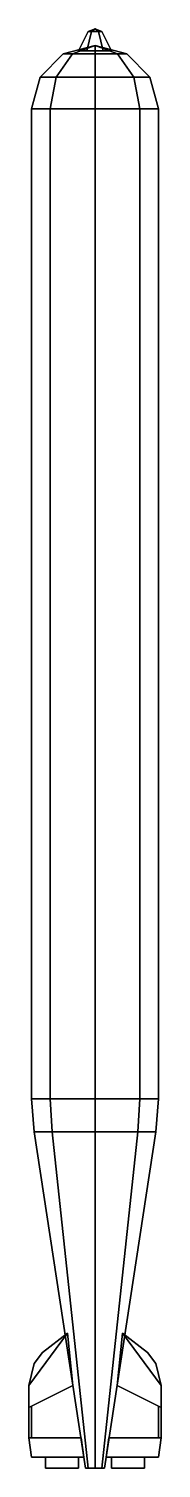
# Model space of a CAD drawing. Extents: x -0.24 to 0.24, y -2.61 to 2.61.
import ezdxf

# ---------------------------------------------------------------- set-up
doc = ezdxf.new("R2010")
doc.units = 0
doc.layers.get('0').update_dxf_attribs({"linetype": 'CONTINUOUS'})

msp = doc.modelspace()

# ---------------------------------------------------------------- linework, layer by layer
for points in [[(-0.0125, 2.6, -0.0217), (-0.025, 2.6), (0, 2.61)], [(-0.025, 2.6), (-0.0125, 2.6, 0.0217), (0, 2.61)], [(0.0125, 2.6, -0.0217), (-0.0125, 2.6, -0.0217), (0, 2.61)], [(-0.0125, 2.6, 0.0217), (0.0125, 2.6, 0.0217), (0, 2.61)], [(0.025, 2.6), (0.0125, 2.6, -0.0217), (0, 2.61)], [(0.0125, 2.6, 0.0217), (0.025, 2.6), (0, 2.61)], [(-0.03, 2.53, -0.052), (-0.06, 2.53), (-0.025, 2.6), (-0.0125, 2.6, -0.0217)], [(-0.06, 2.53), (-0.03, 2.53, 0.052), (-0.0125, 2.6, 0.0217), (-0.025, 2.6)], [(0.03, 2.53, -0.052), (-0.03, 2.53, -0.052), (-0.0125, 2.6, -0.0217), (0.0125, 2.6, -0.0217)], [(-0.03, 2.53, 0.052), (0.03, 2.53, 0.052), (0.0125, 2.6, 0.0217), (-0.0125, 2.6, 0.0217)], [(0.06, 2.53), (0.03, 2.53, -0.052), (0.0125, 2.6, -0.0217), (0.025, 2.6)], [(0.03, 2.53, 0.052), (0.06, 2.53), (0.025, 2.6), (0.0125, 2.6, 0.0217)], [(-0.115, 2.5192), (-0.1992, 2.435), (-0.1408, 2.435, 0.1408), (-0.0813, 2.5192, 0.0813)], [(-0.0813, 2.5192, -0.0813), (-0.1408, 2.435, -0.1408), (-0.1992, 2.435), (-0.115, 2.5192)], [(-0.0813, 2.5192, 0.0813), (-0.1408, 2.435, 0.1408), (0, 2.435, 0.1992), (0, 2.5192, 0.115)], [(0, 2.5192, -0.115), (0, 2.435, -0.1992), (-0.1408, 2.435, -0.1408), (-0.0813, 2.5192, -0.0813)], [(0, 2.55), (-0.115, 2.5192), (-0.0813, 2.5192, 0.0813), (0, 2.55)], [(0, 2.55), (-0.0813, 2.5192, -0.0813), (-0.115, 2.5192), (0, 2.55)], [(0, 2.55), (-0.0813, 2.5192, 0.0813), (0, 2.5192, 0.115), (0, 2.55)], [(0, 2.55), (0, 2.5192, -0.115), (-0.0813, 2.5192, -0.0813), (0, 2.55)], [(0, 2.55), (0, 2.5192, 0.115), (0.0813, 2.5192, 0.0813), (0, 2.55)], [(0, 2.55), (0.0813, 2.5192, 0.0813), (0.115, 2.5192), (0, 2.55)], [(0, 2.55), (0.115, 2.5192), (0.0813, 2.5192, -0.0813), (0, 2.55)], [(0, 2.55), (0.0813, 2.5192, -0.0813), (0, 2.5192, -0.115), (0, 2.55)], [(0, 2.5192, 0.115), (0, 2.435, 0.1992), (0.1408, 2.435, 0.1408), (0.0813, 2.5192, 0.0813)], [(0.0813, 2.5192, -0.0813), (0.1408, 2.435, -0.1408), (0, 2.435, -0.1992), (0, 2.5192, -0.115)], [(0.0813, 2.5192, 0.0813), (0.1408, 2.435, 0.1408), (0.1992, 2.435), (0.115, 2.5192)], [(0.115, 2.5192), (0.1992, 2.435), (0.1408, 2.435, -0.1408), (0.0813, 2.5192, -0.0813)], [(-0.1992, 2.435), (-0.23, 2.32), (-0.1626, 2.32, 0.1626), (-0.1408, 2.435, 0.1408)], [(-0.1408, 2.435, -0.1408), (-0.1626, 2.32, -0.1626), (-0.23, 2.32), (-0.1992, 2.435)], [(-0.1408, 2.435, 0.1408), (-0.1626, 2.32, 0.1626), (0, 2.32, 0.23), (0, 2.435, 0.1992)], [(0, 2.435, -0.1992), (0, 2.32, -0.23), (-0.1626, 2.32, -0.1626), (-0.1408, 2.435, -0.1408)], [(0, 2.435, 0.1992), (0, 2.32, 0.23), (0.1626, 2.32, 0.1626), (0.1408, 2.435, 0.1408)], [(0.1408, 2.435, -0.1408), (0.1626, 2.32, -0.1626), (0, 2.32, -0.23), (0, 2.435, -0.1992)], [(0.1408, 2.435, 0.1408), (0.1626, 2.32, 0.1626), (0.23, 2.32), (0.1992, 2.435)], [(0.1992, 2.435), (0.23, 2.32), (0.1626, 2.32, -0.1626), (0.1408, 2.435, -0.1408)], [(-0.1626, 2.32, 0.1626), (-0.23, 2.32), (-0.23, -1.27), (-0.1626, -1.27, 0.1626)], [(-0.23, 2.32), (-0.1626, 2.32, -0.1626), (-0.1626, -1.27, -0.1626), (-0.23, -1.27)], [(0, 2.32, 0.23), (-0.1626, 2.32, 0.1626), (-0.1626, -1.27, 0.1626), (0, -1.27, 0.23)], [(-0.1626, 2.32, -0.1626), (0, 2.32, -0.23), (0, -1.27, -0.23), (-0.1626, -1.27, -0.1626)], [(0.1626, 2.32, 0.1626), (0, 2.32, 0.23), (0, -1.27, 0.23), (0.1626, -1.27, 0.1626)], [(0, 2.32, -0.23), (0.1626, 2.32, -0.1626), (0.1626, -1.27, -0.1626), (0, -1.27, -0.23)], [(0.23, 2.32), (0.1626, 2.32, 0.1626), (0.1626, -1.27, 0.1626), (0.23, -1.27)], [(0.1626, 2.32, -0.1626), (0.23, 2.32), (0.23, -1.27), (0.1626, -1.27, -0.1626)], [(-0.1626, -1.27, 0.1626), (-0.23, -1.27), (-0.22, -1.39), (-0.1556, -1.39, 0.1556)], [(-0.23, -1.27), (-0.1626, -1.27, -0.1626), (-0.1556, -1.39, -0.1556), (-0.22, -1.39)], [(0, -1.27, 0.23), (-0.1626, -1.27, 0.1626), (-0.1556, -1.39, 0.1556), (0, -1.39, 0.22)], [(-0.1626, -1.27, -0.1626), (0, -1.27, -0.23), (0, -1.39, -0.22), (-0.1556, -1.39, -0.1556)], [(0.1626, -1.27, 0.1626), (0, -1.27, 0.23), (0, -1.39, 0.22), (0.1556, -1.39, 0.1556)], [(0, -1.27, -0.23), (0.1626, -1.27, -0.1626), (0.1556, -1.39, -0.1556), (0, -1.39, -0.22)], [(0.23, -1.27), (0.1626, -1.27, 0.1626), (0.1556, -1.39, 0.1556), (0.22, -1.39)], [(0.1626, -1.27, -0.1626), (0.23, -1.27), (0.22, -1.39), (0.1556, -1.39, -0.1556)], [(-0.1556, -1.39, 0.1556), (-0.22, -1.39), (-0.035, -2.61), (-0.0247, -2.61, 0.0247)], [(-0.22, -1.39), (-0.1556, -1.39, -0.1556), (-0.0247, -2.61, -0.0247), (-0.035, -2.61)], [(0, -1.39, 0.22), (-0.1556, -1.39, 0.1556), (-0.0247, -2.61, 0.0247), (0, -2.61, 0.035)], [(-0.1556, -1.39, -0.1556), (0, -1.39, -0.22), (0, -2.61, -0.035), (-0.0247, -2.61, -0.0247)], [(0.1556, -1.39, 0.1556), (0, -1.39, 0.22), (0, -2.61, 0.035), (0.0247, -2.61, 0.0247)], [(0, -1.39, -0.22), (0.1556, -1.39, -0.1556), (0.0247, -2.61, -0.0247), (0, -2.61, -0.035)], [(0.22, -1.39), (0.1556, -1.39, 0.1556), (0.0247, -2.61, 0.0247), (0.035, -2.61)], [(0.1556, -1.39, -0.1556), (0.22, -1.39), (0.035, -2.61), (0.0247, -2.61, -0.0247)], [(-0.1, -2.12), (-0.08, -2.31), (-0.24, -2.39), (-0.24, -2.31)], [(-0.24, -2.31), (-0.24, -2.39), (-0.08, -2.31), (-0.1, -2.12)], [(-0.22, -2.23), (-0.24, -2.31), (-0.1, -2.12), (-0.19, -2.19)], [(-0.19, -2.19), (-0.1, -2.12), (-0.24, -2.31), (-0.22, -2.23)], [(0, -2.31, -0.24), (0, -2.39, -0.24), (0, -2.31, -0.08), (0, -2.12, -0.1)], [(0, -2.12, -0.1), (0, -2.31, -0.08), (0, -2.39, -0.24), (0, -2.31, -0.24)], [(0, -2.23, -0.22), (0, -2.31, -0.24), (0, -2.12, -0.1), (0, -2.19, -0.19)], [(0, -2.19, -0.19), (0, -2.12, -0.1), (0, -2.31, -0.24), (0, -2.23, -0.22)], [(0, -2.12, 0.1), (0, -2.31, 0.08), (0, -2.39, 0.24), (0, -2.31, 0.24)], [(0, -2.31, 0.24), (0, -2.39, 0.24), (0, -2.31, 0.08), (0, -2.12, 0.1)], [(0, -2.23, 0.22), (0, -2.31, 0.24), (0, -2.12, 0.1), (0, -2.19, 0.19)], [(0, -2.19, 0.19), (0, -2.12, 0.1), (0, -2.31, 0.24), (0, -2.23, 0.22)], [(0.1, -2.12), (0.08, -2.31), (0.24, -2.39), (0.24, -2.31)], [(0.24, -2.31), (0.24, -2.39), (0.08, -2.31), (0.1, -2.12)], [(0.22, -2.23), (0.24, -2.31), (0.1, -2.12), (0.19, -2.19)], [(0.19, -2.19), (0.1, -2.12), (0.24, -2.31), (0.22, -2.23)], [(-0.24, -2.39), (-0.24, -2.5), (-0.23, -2.5), (-0.23, -2.385)], [(-0.23, -2.385), (-0.23, -2.5), (-0.24, -2.5), (-0.24, -2.39)], [(0, -2.39, -0.24), (0, -2.5, -0.24), (0, -2.5, -0.23), (0, -2.385, -0.23)], [(0, -2.385, -0.23), (0, -2.5, -0.23), (0, -2.5, -0.24), (0, -2.39, -0.24)], [(0, -2.39, 0.24), (0, -2.5, 0.24), (0, -2.5, 0.23), (0, -2.385, 0.23)], [(0, -2.385, 0.23), (0, -2.5, 0.23), (0, -2.5, 0.24), (0, -2.39, 0.24)], [(0.24, -2.39), (0.24, -2.5), (0.23, -2.5), (0.23, -2.385)], [(0.23, -2.385), (0.23, -2.5), (0.24, -2.5), (0.24, -2.39)], [(-0.05, -2.5), (-0.04, -2.57), (-0.23, -2.57), (-0.24, -2.5)], [(-0.24, -2.5), (-0.23, -2.57), (-0.04, -2.57), (-0.05, -2.5)], [(0, -2.5, -0.24), (0, -2.57, -0.23), (0, -2.57, -0.04), (0, -2.5, -0.05)], [(0, -2.5, -0.05), (0, -2.57, -0.04), (0, -2.57, -0.23), (0, -2.5, -0.24)], [(0, -2.5, 0.05), (0, -2.57, 0.04), (0, -2.57, 0.23), (0, -2.5, 0.24)], [(0, -2.5, 0.24), (0, -2.57, 0.23), (0, -2.57, 0.04), (0, -2.5, 0.05)], [(0.05, -2.5), (0.04, -2.57), (0.23, -2.57), (0.24, -2.5)], [(0.24, -2.5), (0.23, -2.57), (0.04, -2.57), (0.05, -2.5)], [(-0.18, -2.57), (-0.18, -2.61), (-0.06, -2.61), (-0.06, -2.57)], [(-0.06, -2.57), (-0.06, -2.61), (-0.18, -2.61), (-0.18, -2.57)], [(0, -2.57, -0.06), (0, -2.61, -0.06), (0, -2.61, -0.18), (0, -2.57, -0.18)], [(0, -2.57, -0.18), (0, -2.61, -0.18), (0, -2.61, -0.06), (0, -2.57, -0.06)], [(0, -2.57, 0.18), (0, -2.61, 0.18), (0, -2.61, 0.06), (0, -2.57, 0.06)], [(0, -2.57, 0.06), (0, -2.61, 0.06), (0, -2.61, 0.18), (0, -2.57, 0.18)], [(0.18, -2.57), (0.18, -2.61), (0.06, -2.61), (0.06, -2.57)], [(0.06, -2.57), (0.06, -2.61), (0.18, -2.61), (0.18, -2.57)]]:
    msp.add_3dface(points)

doc.saveas('drawing.dxf')
